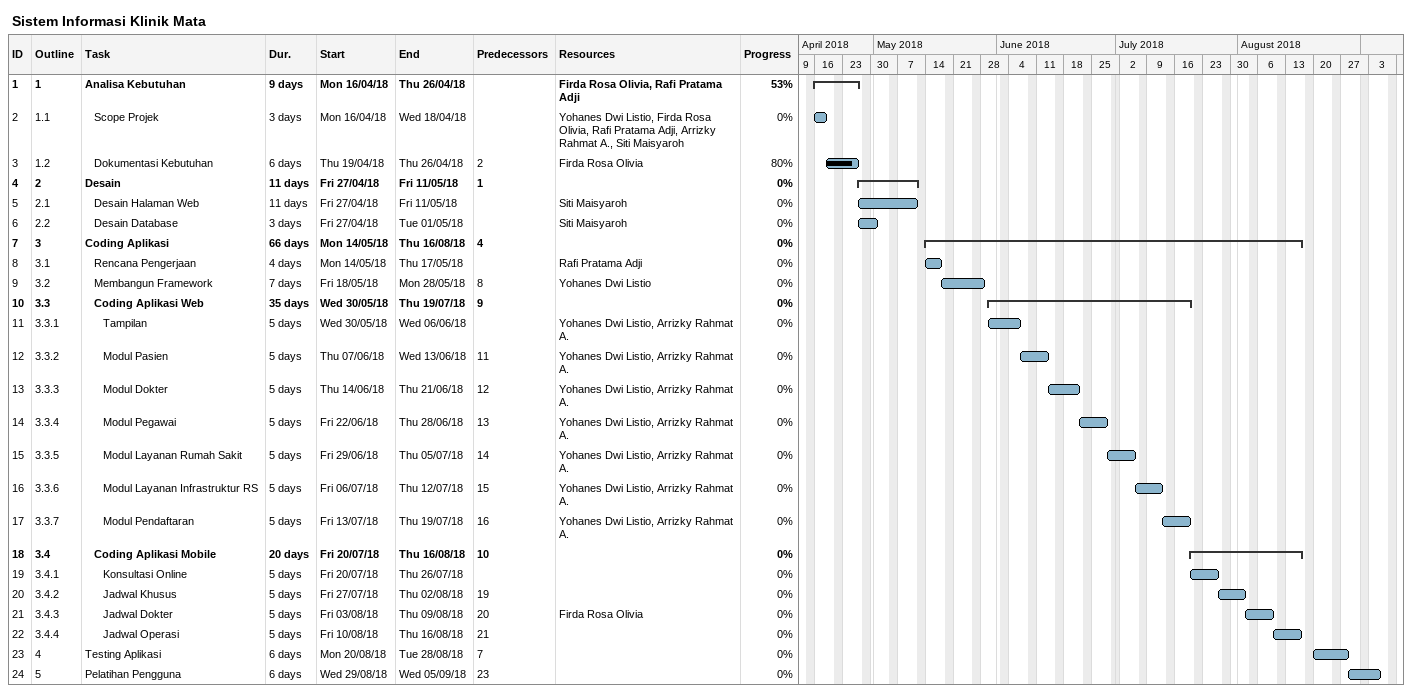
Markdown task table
Sistem Informasi Klinik Mata

| ID | WBS | Task | Duration | Start | Finish | Predecessors | Resources | % complete |
|---|---|---|---|---|---|---|---|---|
| 1 | 1 | **Analisa Kebutuhan** | 9d | 2018-04-16 | 2018-04-26 |  | Firda Rosa Olivia, Rafi Pratama Adji | 53 |
| 2 | 1.1 | Scope Projek | 3d | 2018-04-16 | 2018-04-18 |  | Yohanes Dwi Listio, Firda Rosa Olivia, Rafi Pratama Adji, Arrizky Rahmat A., Siti Maisyaroh | 0 |
| 3 | 1.2 | Dokumentasi Kebutuhan | 6d | 2018-04-19 | 2018-04-26 | 2 | Firda Rosa Olivia | 80 |
| 4 | 2 | **Desain** | 11d | 2018-04-27 | 2018-05-11 | 1 |  | 0 |
| 5 | 2.1 | Desain Halaman Web | 11d | 2018-04-27 | 2018-05-11 |  | Siti Maisyaroh | 0 |
| 6 | 2.2 | Desain Database | 3d | 2018-04-27 | 2018-05-01 |  | Siti Maisyaroh | 0 |
| 7 | 3 | **Coding Aplikasi** | 66d | 2018-05-14 | 2018-08-16 | 4 |  | 0 |
| 8 | 3.1 | Rencana Pengerjaan | 4d | 2018-05-14 | 2018-05-17 |  | Rafi Pratama Adji | 0 |
| 9 | 3.2 | Membangun Framework | 7d | 2018-05-18 | 2018-05-28 | 8 | Yohanes Dwi Listio | 0 |
| 10 | 3.3 | **Coding Aplikasi Web** | 35d | 2018-05-30 | 2018-07-19 | 9 |  | 0 |
| 11 | 3.3.1 | Tampilan | 5d | 2018-05-30 | 2018-06-06 |  | Yohanes Dwi Listio, Arrizky Rahmat A. | 0 |
| 12 | 3.3.2 | Modul Pasien | 5d | 2018-06-07 | 2018-06-13 | 11 | Yohanes Dwi Listio, Arrizky Rahmat A. | 0 |
| 13 | 3.3.3 | Modul Dokter | 5d | 2018-06-14 | 2018-06-21 | 12 | Yohanes Dwi Listio, Arrizky Rahmat A. | 0 |
| 14 | 3.3.4 | Modul Pegawai | 5d | 2018-06-22 | 2018-06-28 | 13 | Yohanes Dwi Listio, Arrizky Rahmat A. | 0 |
| 15 | 3.3.5 | Modul Layanan Rumah Sakit | 5d | 2018-06-29 | 2018-07-05 | 14 | Yohanes Dwi Listio, Arrizky Rahmat A. | 0 |
| 16 | 3.3.6 | Modul Layanan Infrastruktur RS | 5d | 2018-07-06 | 2018-07-12 | 15 | Yohanes Dwi Listio, Arrizky Rahmat A. | 0 |
| 17 | 3.3.7 | Modul Pendaftaran | 5d | 2018-07-13 | 2018-07-19 | 16 | Yohanes Dwi Listio, Arrizky Rahmat A. | 0 |
| 18 | 3.4 | **Coding Aplikasi Mobile** | 20d | 2018-07-20 | 2018-08-16 | 10 |  | 0 |
| 19 | 3.4.1 | Konsultasi Online | 5d | 2018-07-20 | 2018-07-26 |  |  | 0 |
| 20 | 3.4.2 | Jadwal Khusus | 5d | 2018-07-27 | 2018-08-02 | 19 |  | 0 |
| 21 | 3.4.3 | Jadwal Dokter | 5d | 2018-08-03 | 2018-08-09 | 20 | Firda Rosa Olivia | 0 |
| 22 | 3.4.4 | Jadwal Operasi | 5d | 2018-08-10 | 2018-08-16 | 21 |  | 0 |
| 23 | 4 | Testing Aplikasi | 6d | 2018-08-20 | 2018-08-28 | 7 |  | 0 |
| 24 | 5 | Pelatihan Pengguna | 6d | 2018-08-29 | 2018-09-05 | 23 |  | 0 |
